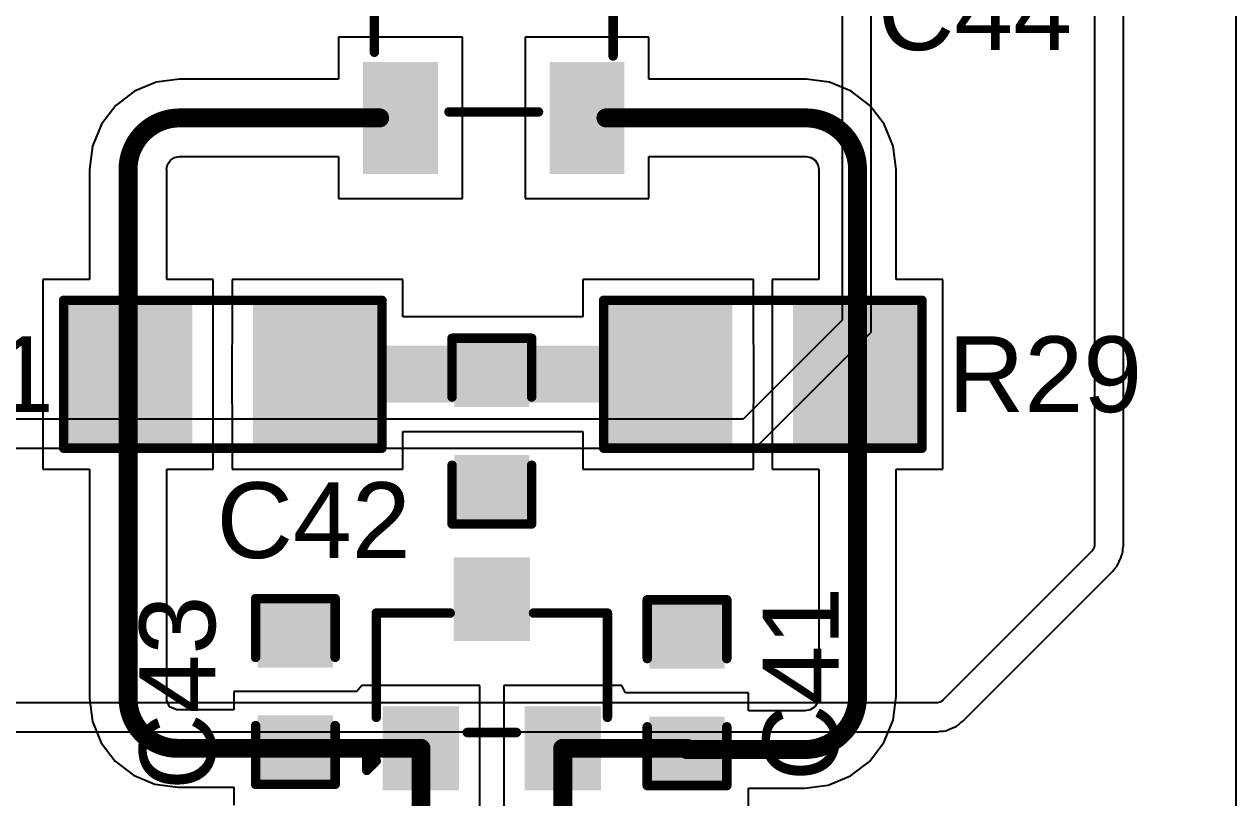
# Model space of a CAD drawing. Header units: millimetres. Extents: x -1.62 to 7.16, y -0.1 to 4.29.
# Drawn here: x -0.223 to 0.417, y 0.61 to 1.018 of the extents above; entities that cross this region are included whole.
import ezdxf

# ---------------------------------------------------------------- set-up
doc = ezdxf.new("R2010")
doc.units = ezdxf.units.MM
doc.header["$MEASUREMENT"] = 0
for name, color, linetype in [('BottomLayer', 5, 'Continuous'), ('TopLayer', 1, 'Continuous'), ('TopOverlay', 2, 'Continuous'), ('TopPaste', 8, 'Continuous'), ('TopSolder', 216, 'Continuous')]:
    doc.layers.add(name, color=color, linetype=linetype)
doc.styles.add('Arial', font='', dxfattribs={"height": 0.2})
doc.styles.get('Arial').set_extended_font_data('Arial')

# ---------------------------------------------------------------- blocks, each defined once
blk = doc.blocks.new('R___1206_103')
at = {"layer": 'TopLayer'}
for points in [[(-0.08, 0.035), (-0.02, 0.035), (-0.02, -0.035), (-0.08, -0.035)], [(0.02, 0.035), (0.08, 0.035), (0.08, -0.035), (0.02, -0.035)]]:
    blk.add_hatch(color=1, dxfattribs=at).paths.add_polyline_path(points)
at = {"layer": 'TopPaste'}
for points in [[(-0.08, 0.035), (-0.02, 0.035), (-0.02, -0.035), (-0.08, -0.035)], [(0.02, 0.035), (0.08, 0.035), (0.08, -0.035), (0.02, -0.035)]]:
    blk.add_hatch(color=8, dxfattribs=at).paths.add_polyline_path(points)
at = {"layer": 'TopSolder'}
for points in [[(-0.084, 0.039), (-0.016, 0.039), (-0.016, -0.039), (-0.084, -0.039)], [(0.016, 0.039), (0.084, 0.039), (0.084, -0.039), (0.016, -0.039)]]:
    blk.add_hatch(color=216, dxfattribs=at).paths.add_polyline_path(points)
at = {"layer": 'TopOverlay', "const_width": 0.005}
for points in [[(-0.084, 0.039), (0.084, 0.039)], [(-0.084, -0.039), (-0.084, 0.039)], [(0.084, -0.039), (0.084, 0.039)], [(-0.084, -0.039), (0.084, -0.039)]]:
    blk.add_lwpolyline(points, dxfattribs=at)
at = {"layer": 'TopOverlay', "const_width": 0.0025}
for points in [[(-0.08525, 0.039, 1), (-0.08275, 0.039, 1)], [(-0.08525, 0.039, 1), (-0.08275, 0.039, 1)], [(0.08275, 0.039, 1), (0.08525, 0.039, 1)], [(0.08275, 0.039, 1), (0.08525, 0.039, 1)], [(-0.08525, -0.039, 1), (-0.08275, -0.039, 1)], [(-0.08525, -0.039, 1), (-0.08275, -0.039, 1)], [(0.08275, -0.039, 1), (0.08525, -0.039, 1)], [(0.08275, -0.039, 1), (0.08525, -0.039, 1)]]:
    blk.add_lwpolyline(points, format="xyb", close=True, dxfattribs=at)
blk = doc.blocks.new('R___1206_104')
at = {"layer": 'TopLayer'}
for points in [[(-0.08, 0.035), (-0.02, 0.035), (-0.02, -0.035), (-0.08, -0.035)], [(0.02, 0.035), (0.08, 0.035), (0.08, -0.035), (0.02, -0.035)]]:
    blk.add_hatch(color=1, dxfattribs=at).paths.add_polyline_path(points)
at = {"layer": 'TopPaste'}
for points in [[(-0.08, 0.035), (-0.02, 0.035), (-0.02, -0.035), (-0.08, -0.035)], [(0.02, 0.035), (0.08, 0.035), (0.08, -0.035), (0.02, -0.035)]]:
    blk.add_hatch(color=8, dxfattribs=at).paths.add_polyline_path(points)
at = {"layer": 'TopSolder'}
for points in [[(-0.084, 0.039), (-0.016, 0.039), (-0.016, -0.039), (-0.084, -0.039)], [(0.016, 0.039), (0.084, 0.039), (0.084, -0.039), (0.016, -0.039)]]:
    blk.add_hatch(color=216, dxfattribs=at).paths.add_polyline_path(points)
at = {"layer": 'TopOverlay', "const_width": 0.005}
for points in [[(-0.084, 0.039), (0.084, 0.039)], [(-0.084, -0.039), (-0.084, 0.039)], [(0.084, -0.039), (0.084, 0.039)], [(-0.084, -0.039), (0.084, -0.039)]]:
    blk.add_lwpolyline(points, dxfattribs=at)
at = {"layer": 'TopOverlay', "const_width": 0.0025}
for points in [[(-0.08525, 0.039, 1), (-0.08275, 0.039, 1)], [(-0.08525, 0.039, 1), (-0.08275, 0.039, 1)], [(0.08275, 0.039, 1), (0.08525, 0.039, 1)], [(0.08275, 0.039, 1), (0.08525, 0.039, 1)], [(-0.08525, -0.039, 1), (-0.08275, -0.039, 1)], [(-0.08525, -0.039, 1), (-0.08275, -0.039, 1)], [(0.08275, -0.039, 1), (0.08525, -0.039, 1)], [(0.08275, -0.039, 1), (0.08525, -0.039, 1)]]:
    blk.add_lwpolyline(points, format="xyb", close=True, dxfattribs=at)
blk = doc.blocks.new('ACT45B_510_2P_TL003_145')
at = {"layer": 'TopLayer'}
for points in [[(-0.11732, 0.0315), (-0.11732, 0.06693), (-0.0622, 0.06693), (-0.0622, 0.0315)], [(0.0622, 0.0315), (0.0622, 0.06693), (0.11732, 0.06693), (0.11732, 0.0315)], [(-0.11732, -0.06693), (-0.11732, -0.0315), (-0.0622, -0.0315), (-0.0622, -0.06693)], [(0.0622, -0.06693), (0.0622, -0.0315), (0.11732, -0.0315), (0.11732, -0.06693)]]:
    blk.add_hatch(color=1, dxfattribs=at).paths.add_polyline_path(points)
at = {"layer": 'TopPaste'}
for points in [[(-0.11732, 0.0315), (-0.11732, 0.06693), (-0.0622, 0.06693), (-0.0622, 0.0315)], [(0.0622, 0.0315), (0.0622, 0.06693), (0.11732, 0.06693), (0.11732, 0.0315)], [(-0.11732, -0.06693), (-0.11732, -0.0315), (-0.0622, -0.0315), (-0.0622, -0.06693)], [(0.0622, -0.06693), (0.0622, -0.0315), (0.11732, -0.0315), (0.11732, -0.06693)]]:
    blk.add_hatch(color=8, dxfattribs=at).paths.add_polyline_path(points)
at = {"layer": 'TopSolder'}
for points in [[(-0.11932, 0.0295), (-0.11932, 0.06893), (-0.0602, 0.06893), (-0.0602, 0.0295)], [(0.0602, 0.0295), (0.0602, 0.06893), (0.11932, 0.06893), (0.11932, 0.0295)], [(-0.11932, -0.06893), (-0.11932, -0.0295), (-0.0602, -0.0295), (-0.0602, -0.06893)], [(0.0602, -0.06893), (0.0602, -0.0295), (0.11932, -0.0295), (0.11932, -0.06893)]]:
    blk.add_hatch(color=216, dxfattribs=at).paths.add_polyline_path(points)
at = {"layer": 'TopOverlay', "const_width": 0.005}
for points in [[(0.05706, 0.06299), (-0.05712, 0.06299)], [(-0.12176, 0.05121), (-0.12676, 0.05621)], [(-0.12676, 0.04621), (-0.12676, 0.05621)], [(-0.12676, 0.04621), (-0.12176, 0.05121)], [(-0.08661, -0.02362), (-0.08661, 0.02362)], [(0.08661, -0.02362), (0.08661, 0.02362)], [(0.05512, -0.06299), (-0.05512, -0.06299)]]:
    blk.add_lwpolyline(points, dxfattribs=at)
at = {"layer": 'TopOverlay', "const_width": 0.0025}
for points in [[(-0.05837, 0.06299, 1), (-0.05587, 0.06299, 1)], [(0.05581, 0.06299, 1), (0.05831, 0.06299, 1)], [(-0.12801, 0.05621, 1), (-0.12551, 0.05621, 1)], [(-0.12801, 0.05621, 1), (-0.12551, 0.05621, 1)], [(-0.12301, 0.05121, 1), (-0.12051, 0.05121, 1)], [(-0.12301, 0.05121, 1), (-0.12051, 0.05121, 1)], [(-0.12801, 0.04621, 1), (-0.12551, 0.04621, 1)], [(-0.12801, 0.04621, 1), (-0.12551, 0.04621, 1)], [(-0.08786, 0.02362, 1), (-0.08536, 0.02362, 1)], [(0.08536, 0.02362, 1), (0.08786, 0.02362, 1)], [(-0.08786, -0.02362, 1), (-0.08536, -0.02362, 1)], [(0.08536, -0.02362, 1), (0.08786, -0.02362, 1)], [(-0.05637, -0.06299, 1), (-0.05387, -0.06299, 1)], [(0.05387, -0.06299, 1), (0.05637, -0.06299, 1)]]:
    blk.add_lwpolyline(points, format="xyb", close=True, dxfattribs=at)
blk = doc.blocks.new('SOT_23_169')
at = {"layer": 'TopLayer'}
for points in [[(-0.01614, 0.05748), (0.01614, 0.05748), (0.01614, 0.02126), (-0.01614, 0.02126)], [(-0.05354, -0.02126), (-0.02126, -0.02126), (-0.02126, -0.05748), (-0.05354, -0.05748)], [(0.02126, -0.02126), (0.05354, -0.02126), (0.05354, -0.05748), (0.02126, -0.05748)]]:
    blk.add_hatch(color=1, dxfattribs=at).paths.add_polyline_path(points)
at = {"layer": 'TopPaste'}
for points in [[(-0.01614, 0.05748), (0.01614, 0.05748), (0.01614, 0.02126), (-0.01614, 0.02126)], [(-0.05354, -0.02126), (-0.02126, -0.02126), (-0.02126, -0.05748), (-0.05354, -0.05748)], [(0.02126, -0.02126), (0.05354, -0.02126), (0.05354, -0.05748), (0.02126, -0.05748)]]:
    blk.add_hatch(color=8, dxfattribs=at).paths.add_polyline_path(points)
at = {"layer": 'TopSolder'}
for points in [[(-0.02014, 0.06148), (0.02014, 0.06148), (0.02014, 0.01726), (-0.02014, 0.01726)], [(-0.05754, -0.01726), (-0.01726, -0.01726), (-0.01726, -0.06148), (-0.05754, -0.06148)], [(0.01726, -0.01726), (0.05754, -0.01726), (0.05754, -0.06148), (0.01726, -0.06148)]]:
    blk.add_hatch(color=216, dxfattribs=at).paths.add_polyline_path(points)
at = {"layer": 'TopOverlay', "const_width": 0.005}
for points in [[(-0.061, -0.023), (-0.061, 0.032)], [(-0.061, 0.032), (-0.022, 0.032)], [(0.022, 0.032), (0.061, 0.032)], [(0.061, -0.023), (0.061, 0.032)], [(-0.013, -0.031), (0.013, -0.031)], [(-0.066, -0.041), (-0.061, -0.046)], [(-0.066, -0.051), (-0.066, -0.041)], [(-0.066, -0.051), (-0.061, -0.046)]]:
    blk.add_lwpolyline(points, dxfattribs=at)
at = {"layer": 'TopOverlay', "const_width": 0.0025}
for points in [[(-0.06225, 0.032, 1), (-0.05975, 0.032, 1)], [(-0.06225, 0.032, 1), (-0.05975, 0.032, 1)], [(-0.02325, 0.032, 1), (-0.02075, 0.032, 1)], [(0.02075, 0.032, 1), (0.02325, 0.032, 1)], [(0.05975, 0.032, 1), (0.06225, 0.032, 1)], [(0.05975, 0.032, 1), (0.06225, 0.032, 1)], [(-0.06225, -0.023, 1), (-0.05975, -0.023, 1)], [(0.05975, -0.023, 1), (0.06225, -0.023, 1)], [(-0.01425, -0.031, 1), (-0.01175, -0.031, 1)], [(0.01175, -0.031, 1), (0.01425, -0.031, 1)], [(-0.06725, -0.041, 1), (-0.06475, -0.041, 1)], [(-0.06725, -0.041, 1), (-0.06475, -0.041, 1)], [(-0.06225, -0.046, 1), (-0.05975, -0.046, 1)], [(-0.06225, -0.046, 1), (-0.05975, -0.046, 1)], [(-0.06725, -0.051, 1), (-0.06475, -0.051, 1)], [(-0.06725, -0.051, 1), (-0.06475, -0.051, 1)]]:
    blk.add_lwpolyline(points, format="xyb", close=True, dxfattribs=at)
blk = doc.blocks.new('C___0603_190')
at = {"layer": 'TopLayer'}
for points in [[(-0.015, 0.0175), (-0.015, -0.0175), (-0.045, -0.0175), (-0.045, 0.0175)], [(0.045, 0.0175), (0.045, -0.0175), (0.015, -0.0175), (0.015, 0.0175)]]:
    blk.add_hatch(color=1, dxfattribs=at).paths.add_polyline_path(points)
at = {"layer": 'TopPaste'}
for points in [[(-0.015, 0.0175), (-0.015, -0.0175), (-0.045, -0.0175), (-0.045, 0.0175)], [(0.045, 0.0175), (0.045, -0.0175), (0.015, -0.0175), (0.015, 0.0175)]]:
    blk.add_hatch(color=8, dxfattribs=at).paths.add_polyline_path(points)
at = {"layer": 'TopSolder'}
for points in [[(-0.01264, 0.01986), (-0.01264, -0.01986), (-0.04736, -0.01986), (-0.04736, 0.01986)], [(0.04736, 0.01986), (0.04736, -0.01986), (0.01264, -0.01986), (0.01264, 0.01986)]]:
    blk.add_hatch(color=216, dxfattribs=at).paths.add_polyline_path(points)
at = {"layer": 'TopOverlay', "const_width": 0.005}
for points in [[(-0.049, 0.021), (-0.018, 0.021)], [(-0.049, 0.021), (-0.049, -0.021)], [(0.018, 0.021), (0.049, 0.021)], [(0.049, 0.021), (0.049, -0.021)], [(-0.049, -0.021), (-0.018, -0.021)], [(0.018, -0.021), (0.049, -0.021)]]:
    blk.add_lwpolyline(points, dxfattribs=at)
at = {"layer": 'TopOverlay', "const_width": 0.0025}
for points in [[(-0.05025, 0.021, 1), (-0.04775, 0.021, 1)], [(-0.05025, 0.021, 1), (-0.04775, 0.021, 1)], [(-0.01925, 0.021, 1), (-0.01675, 0.021, 1)], [(0.01675, 0.021, 1), (0.01925, 0.021, 1)], [(0.04775, 0.021, 1), (0.05025, 0.021, 1)], [(0.04775, 0.021, 1), (0.05025, 0.021, 1)], [(-0.05025, -0.021, 1), (-0.04775, -0.021, 1)], [(-0.05025, -0.021, 1), (-0.04775, -0.021, 1)], [(-0.01925, -0.021, 1), (-0.01675, -0.021, 1)], [(0.01675, -0.021, 1), (0.01925, -0.021, 1)], [(0.04775, -0.021, 1), (0.05025, -0.021, 1)], [(0.04775, -0.021, 1), (0.05025, -0.021, 1)]]:
    blk.add_lwpolyline(points, format="xyb", close=True, dxfattribs=at)
blk = doc.blocks.new('C___0603_191')
at = {"layer": 'TopLayer'}
for points in [[(-0.015, 0.0175), (-0.015, -0.0175), (-0.045, -0.0175), (-0.045, 0.0175)], [(0.045, 0.0175), (0.045, -0.0175), (0.015, -0.0175), (0.015, 0.0175)]]:
    blk.add_hatch(color=1, dxfattribs=at).paths.add_polyline_path(points)
at = {"layer": 'TopPaste'}
for points in [[(-0.015, 0.0175), (-0.015, -0.0175), (-0.045, -0.0175), (-0.045, 0.0175)], [(0.045, 0.0175), (0.045, -0.0175), (0.015, -0.0175), (0.015, 0.0175)]]:
    blk.add_hatch(color=8, dxfattribs=at).paths.add_polyline_path(points)
at = {"layer": 'TopSolder'}
for points in [[(-0.01264, 0.01986), (-0.01264, -0.01986), (-0.04736, -0.01986), (-0.04736, 0.01986)], [(0.04736, 0.01986), (0.04736, -0.01986), (0.01264, -0.01986), (0.01264, 0.01986)]]:
    blk.add_hatch(color=216, dxfattribs=at).paths.add_polyline_path(points)
at = {"layer": 'TopOverlay', "const_width": 0.005}
for points in [[(-0.018, 0.021), (-0.049, 0.021)], [(-0.049, -0.021), (-0.049, 0.021)], [(0.049, 0.021), (0.018, 0.021)], [(0.049, -0.021), (0.049, 0.021)], [(-0.018, -0.021), (-0.049, -0.021)], [(0.049, -0.021), (0.018, -0.021)]]:
    blk.add_lwpolyline(points, dxfattribs=at)
at = {"layer": 'TopOverlay', "const_width": 0.0025}
for points in [[(-0.05025, 0.021, 1), (-0.04775, 0.021, 1)], [(-0.05025, 0.021, 1), (-0.04775, 0.021, 1)], [(-0.01925, 0.021, 1), (-0.01675, 0.021, 1)], [(0.01675, 0.021, 1), (0.01925, 0.021, 1)], [(0.04775, 0.021, 1), (0.05025, 0.021, 1)], [(0.04775, 0.021, 1), (0.05025, 0.021, 1)], [(-0.05025, -0.021, 1), (-0.04775, -0.021, 1)], [(-0.05025, -0.021, 1), (-0.04775, -0.021, 1)], [(-0.01925, -0.021, 1), (-0.01675, -0.021, 1)], [(0.01675, -0.021, 1), (0.01925, -0.021, 1)], [(0.04775, -0.021, 1), (0.05025, -0.021, 1)], [(0.04775, -0.021, 1), (0.05025, -0.021, 1)]]:
    blk.add_lwpolyline(points, format="xyb", close=True, dxfattribs=at)
blk = doc.blocks.new('C___0603_192')
at = {"layer": 'TopLayer'}
for points in [[(-0.015, 0.0175), (-0.015, -0.0175), (-0.045, -0.0175), (-0.045, 0.0175)], [(0.045, 0.0175), (0.045, -0.0175), (0.015, -0.0175), (0.015, 0.0175)]]:
    blk.add_hatch(color=1, dxfattribs=at).paths.add_polyline_path(points)
at = {"layer": 'TopPaste'}
for points in [[(-0.015, 0.0175), (-0.015, -0.0175), (-0.045, -0.0175), (-0.045, 0.0175)], [(0.045, 0.0175), (0.045, -0.0175), (0.015, -0.0175), (0.015, 0.0175)]]:
    blk.add_hatch(color=8, dxfattribs=at).paths.add_polyline_path(points)
at = {"layer": 'TopSolder'}
for points in [[(-0.01264, 0.01986), (-0.01264, -0.01986), (-0.04736, -0.01986), (-0.04736, 0.01986)], [(0.04736, 0.01986), (0.04736, -0.01986), (0.01264, -0.01986), (0.01264, 0.01986)]]:
    blk.add_hatch(color=216, dxfattribs=at).paths.add_polyline_path(points)
at = {"layer": 'TopOverlay', "const_width": 0.005}
for points in [[(-0.018, 0.021), (-0.049, 0.021)], [(-0.049, -0.021), (-0.049, 0.021)], [(0.049, 0.021), (0.018, 0.021)], [(0.049, -0.021), (0.049, 0.021)], [(-0.018, -0.021), (-0.049, -0.021)], [(0.049, -0.021), (0.018, -0.021)]]:
    blk.add_lwpolyline(points, dxfattribs=at)
at = {"layer": 'TopOverlay', "const_width": 0.0025}
for points in [[(-0.05025, 0.021, 1), (-0.04775, 0.021, 1)], [(-0.05025, 0.021, 1), (-0.04775, 0.021, 1)], [(-0.01925, 0.021, 1), (-0.01675, 0.021, 1)], [(0.01675, 0.021, 1), (0.01925, 0.021, 1)], [(0.04775, 0.021, 1), (0.05025, 0.021, 1)], [(0.04775, 0.021, 1), (0.05025, 0.021, 1)], [(-0.05025, -0.021, 1), (-0.04775, -0.021, 1)], [(-0.05025, -0.021, 1), (-0.04775, -0.021, 1)], [(-0.01925, -0.021, 1), (-0.01675, -0.021, 1)], [(0.01675, -0.021, 1), (0.01925, -0.021, 1)], [(0.04775, -0.021, 1), (0.05025, -0.021, 1)], [(0.04775, -0.021, 1), (0.05025, -0.021, 1)]]:
    blk.add_lwpolyline(points, format="xyb", close=True, dxfattribs=at)

msp = doc.modelspace()

# ---------------------------------------------------------------- hatches: boundary and pattern name
at = {"layer": 'TopLayer'}
msp.add_hatch(color=1, dxfattribs=at).paths.add_polyline_path([(-0.098, 0.818), (0.147, 0.818), (0.147, 0.848), (-0.098, 0.848)])

# ---------------------------------------------------------------- linework, layer by layer
at = {"layer": 'BottomLayer'}
for p, q in [((0.41661, 1.50416), (0.41661, -0.035)), ((0.20891, 1.27249), (0.20891, 0.86154)), ((0.2242, 0.8552), (0.2242, 1.27249)), ((0.342, 1.27249), (0.342, 0.74251)), ((0.35729, 0.74251), (0.35729, 1.27249)), ((0.20891, 0.86154), (0.15666, 0.80929)), ((0.163, 0.794), (0.2242, 0.8552)), ((0.15666, 0.80929), (-0.3963, 0.80929)), ((-0.3963, 0.794), (0.163, 0.794)), ((0.342, 0.74251), (0.34172, 0.74111)), ((0.357, 0.74103), (0.35729, 0.74251)), ((0.34093, 0.73993), (0.26219, 0.66119)), ((0.34172, 0.74111), (0.34093, 0.73993)), ((0.35508, 0.73417), (0.35608, 0.73658)), ((0.35608, 0.73658), (0.35613, 0.73665)), ((0.35613, 0.73665), (0.35615, 0.73674)), ((0.35615, 0.73674), (0.35672, 0.73813)), ((0.35672, 0.73813), (0.357, 0.73952)), ((0.357, 0.73952), (0.357, 0.74103)), ((0.273, 0.65038), (0.35175, 0.72912)), ((0.35175, 0.72912), (0.35259, 0.73037)), ((0.35259, 0.73037), (0.35365, 0.73144)), ((0.35365, 0.73144), (0.35444, 0.73262)), ((0.35444, 0.73262), (0.35502, 0.73401)), ((0.35502, 0.73401), (0.35506, 0.73408)), ((0.35506, 0.73408), (0.35508, 0.73417)), ((0.25918, 0.65968), (-0.39649, 0.65968)), ((0.26057, 0.65996), (0.25918, 0.65968)), ((0.26175, 0.66075), (0.26057, 0.65996)), ((0.26219, 0.66119), (0.26175, 0.66075)), ((0.2651, 0.6456), (0.26752, 0.6466)), ((0.26752, 0.6466), (0.2676, 0.64662)), ((0.2676, 0.64662), (0.26767, 0.64667)), ((0.26767, 0.64667), (0.26907, 0.64724)), ((0.26907, 0.64724), (0.27025, 0.64803)), ((0.27025, 0.64803), (0.27131, 0.6491)), ((0.27131, 0.6491), (0.27256, 0.64993)), ((0.27256, 0.64993), (0.273, 0.65038)), ((-0.39649, 0.64439), (0.25918, 0.64439)), ((0.25918, 0.64439), (0.26065, 0.64468)), ((0.26065, 0.64468), (0.26216, 0.64468)), ((0.26216, 0.64468), (0.26355, 0.64496)), ((0.26355, 0.64496), (0.26494, 0.64554)), ((0.26494, 0.64554), (0.26503, 0.64555)), ((0.26503, 0.64555), (0.2651, 0.6456))]:
    msp.add_line(p, q, dxfattribs=at)
at = {"layer": 'TopLayer'}
for p, q in [((0.41661, 1.50416), (0.41661, -0.03463)), ((0.0085, 1.0108), (-0.05693, 1.0108)), ((-0.05693, 1.0108), (-0.05693, 0.98863)), ((0.0085, 0.92568), (0.0085, 1.0108)), ((0.10693, 1.0108), (0.0415, 1.0108)), ((0.0415, 1.0108), (0.0415, 0.92568)), ((0.10693, 0.98863), (0.10693, 1.0108)), ((-0.15314, 0.98702), (-0.16462, 0.98227)), ((-0.14083, 0.98864), (-0.15314, 0.98702)), ((-0.14083, 0.98863), (-0.14083, 0.98864)), ((-0.05693, 0.98863), (-0.14083, 0.98863)), ((0.18983, 0.98863), (0.10693, 0.98863)), ((0.20214, 0.98702), (0.18983, 0.98864)), ((0.18983, 0.98864), (0.18983, 0.98863)), ((0.21362, 0.98227), (0.20214, 0.98702)), ((-0.16462, 0.98227), (-0.17447, 0.97471)), ((0.22347, 0.97471), (0.21362, 0.98227)), ((-0.17447, 0.97471), (-0.18203, 0.96485)), ((0.23103, 0.96485), (0.22347, 0.97471)), ((-0.18203, 0.96485), (-0.18679, 0.95338)), ((0.23579, 0.95338), (0.23103, 0.96485)), ((-0.18679, 0.95338), (-0.18841, 0.94107)), ((0.23741, 0.94107), (0.23579, 0.95338)), ((-0.14564, 0.94587), (-0.14343, 0.94735)), ((-0.14343, 0.94735), (-0.14089, 0.94786)), ((-0.14089, 0.94786), (-0.14083, 0.94784)), ((-0.14083, 0.94784), (-0.05693, 0.94784)), ((-0.05693, 0.94784), (-0.05693, 0.92568)), ((0.10693, 0.92568), (0.10693, 0.94784)), ((0.10693, 0.94784), (0.18983, 0.94784)), ((0.18983, 0.94784), (0.18989, 0.94786)), ((0.18989, 0.94786), (0.19243, 0.94735)), ((0.19243, 0.94735), (0.19464, 0.94587)), ((-0.18841, 0.94107), (-0.18839, 0.94107)), ((-0.18839, 0.94107), (-0.18839, 0.883)), ((-0.14762, 0.94112), (-0.14711, 0.94367)), ((-0.14761, 0.94107), (-0.14762, 0.94112)), ((-0.14761, 0.883), (-0.14761, 0.94107)), ((-0.14711, 0.94367), (-0.14564, 0.94587)), ((0.19464, 0.94587), (0.19611, 0.94367)), ((0.19611, 0.94367), (0.19662, 0.94112)), ((0.19662, 0.94112), (0.19661, 0.94107)), ((0.19661, 0.94107), (0.19661, 0.883)), ((0.23739, 0.883), (0.23739, 0.94107)), ((0.23739, 0.94107), (0.23741, 0.94107)), ((-0.05693, 0.92568), (0.0085, 0.92568)), ((0.0415, 0.92568), (0.10693, 0.92568)), ((-0.18839, 0.883), (-0.213, 0.883)), ((-0.213, 0.883), (-0.213, 0.783)), ((-0.123, 0.883), (-0.14761, 0.883)), ((-0.123, 0.783), (-0.123, 0.883)), ((-0.023, 0.883), (-0.113, 0.883)), ((-0.113, 0.883), (-0.113, 0.84948)), ((-0.023, 0.86329), (-0.023, 0.883)), ((0.162, 0.883), (0.072, 0.883)), ((0.072, 0.883), (0.072, 0.86329)), ((0.162, 0.84948), (0.162, 0.883)), ((0.19661, 0.883), (0.172, 0.883)), ((0.172, 0.883), (0.172, 0.783)), ((0.262, 0.883), (0.23739, 0.883)), ((0.262, 0.783), (0.262, 0.883)), ((0.072, 0.86329), (-0.023, 0.86329)), ((-0.113, 0.84948), (-0.11329, 0.848)), ((-0.11329, 0.848), (-0.11329, 0.818)), ((0.16229, 0.848), (0.162, 0.84948)), ((0.16229, 0.818), (0.16229, 0.848)), ((-0.11329, 0.818), (-0.113, 0.81652)), ((-0.113, 0.81652), (-0.113, 0.783)), ((0.162, 0.81652), (0.16229, 0.818)), ((0.162, 0.783), (0.162, 0.81652)), ((-0.023, 0.783), (-0.023, 0.80271)), ((-0.023, 0.80271), (0.072, 0.80271)), ((0.072, 0.80271), (0.072, 0.783)), ((-0.213, 0.783), (-0.18839, 0.783)), ((-0.18839, 0.783), (-0.18839, 0.66193)), ((-0.14761, 0.66193), (-0.14761, 0.783)), ((-0.14761, 0.783), (-0.123, 0.783)), ((-0.113, 0.783), (-0.023, 0.783)), ((0.072, 0.783), (0.162, 0.783)), ((0.172, 0.783), (0.19661, 0.783)), ((0.19661, 0.783), (0.19661, 0.663)), ((0.23739, 0.663), (0.23739, 0.783)), ((0.23739, 0.783), (0.262, 0.783)), ((-0.04719, 0.66563), (-0.11219, 0.66563)), ((-0.11219, 0.66563), (-0.11219, 0.65602)), ((-0.04454, 0.66874), (-0.04719, 0.66563)), ((0.01774, 0.66874), (-0.04454, 0.66874)), ((-0.04454, 0.66874), (-0.04454, 0.66874)), ((0.01774, 0.60252), (0.01774, 0.66874)), ((0.09254, 0.66874), (0.03026, 0.66874)), ((0.03026, 0.66874), (0.03026, 0.60252)), ((0.0945, 0.665), (0.09254, 0.66874)), ((0.1595, 0.665), (0.0945, 0.665)), ((0.1595, 0.65539), (0.1595, 0.665)), ((-0.18839, 0.66193), (-0.1884, 0.66193)), ((-0.1884, 0.66193), (-0.18681, 0.64985)), ((-0.14773, 0.66133), (-0.14761, 0.66193)), ((-0.14614, 0.65749), (-0.14773, 0.66133)), ((0.19607, 0.66007), (0.19441, 0.65759)), ((0.19663, 0.6629), (0.19607, 0.66007)), ((0.19661, 0.663), (0.19663, 0.6629)), ((0.23576, 0.65047), (0.23741, 0.663)), ((0.23741, 0.663), (0.23739, 0.663)), ((-0.1423, 0.6559), (-0.14614, 0.65749)), ((-0.1417, 0.65602), (-0.1423, 0.6559)), ((-0.11219, 0.65602), (-0.1417, 0.65602)), ((0.189, 0.65539), (0.1595, 0.65539)), ((0.1891, 0.65537), (0.189, 0.65539)), ((0.19193, 0.65593), (0.1891, 0.65537)), ((0.19441, 0.65759), (0.19193, 0.65593)), ((-0.18681, 0.64985), (-0.18214, 0.63858)), ((0.23093, 0.63879), (0.23576, 0.65047)), ((-0.18214, 0.63858), (-0.17472, 0.62891)), ((0.22323, 0.62877), (0.23093, 0.63879)), ((-0.17472, 0.62891), (-0.16505, 0.62149)), ((0.21321, 0.62107), (0.22323, 0.62877)), ((-0.16505, 0.62149), (-0.15378, 0.61682)), ((0.20153, 0.61624), (0.21321, 0.62107)), ((-0.15378, 0.61682), (-0.1417, 0.61523)), ((-0.1417, 0.61523), (-0.1417, 0.61524)), ((-0.1417, 0.61524), (-0.11219, 0.61524)), ((-0.11219, 0.61524), (-0.11219, 0.60563)), ((0.1595, 0.605), (0.1595, 0.61461)), ((0.1595, 0.61461), (0.189, 0.61461)), ((0.189, 0.61459), (0.20153, 0.61624)), ((0.189, 0.61461), (0.189, 0.61459))]:
    msp.add_line(p, q, dxfattribs=at)
at = {"layer": 'TopLayer', "const_width": 0.01}
for points in [[(-0.168, 0.94107, -0.414214), (-0.14083, 0.96824)], [(0.18983, 0.96824, -0.414214), (0.217, 0.94107)], [(-0.1417, 0.63563, -0.414214), (-0.168, 0.66193)], [(0.217, 0.663, -0.414214), (0.189, 0.635)]]:
    msp.add_lwpolyline(points, format="xyb", dxfattribs=at)
for points in [[(-0.14083, 0.96824), (-0.03521, 0.96824)], [(0.08421, 0.96824), (0.18983, 0.96824)], [(-0.168, 0.838), (-0.168, 0.94107)], [(0.217, 0.833), (0.217, 0.94107)], [(-0.168, 0.833), (-0.168, 0.838)], [(-0.168, 0.66193), (-0.168, 0.833)], [(0.217, 0.663), (0.217, 0.833)], [(-0.1417, 0.63563), (-0.07969, 0.63563)], [(-0.07969, 0.63563), (-0.0134, 0.63563)], [(-0.0134, 0.52429), (-0.0134, 0.63563)], [(0.0614, 0.3344), (0.0614, 0.63563)], [(0.0614, 0.63563), (0.127, 0.63563)], [(0.127, 0.635), (0.127, 0.63563)], [(0.127, 0.635), (0.189, 0.635)]]:
    msp.add_lwpolyline(points, dxfattribs=at)
at = {"layer": 'TopLayer', "const_width": 0.005}
for points in [[(-0.14333, 0.96824, 1), (-0.13833, 0.96824, 1)], [(-0.14333, 0.96824, 1), (-0.13833, 0.96824, 1)], [(-0.03771, 0.96824, 1), (-0.03271, 0.96824, 1)], [(0.08171, 0.96824, 1), (0.08671, 0.96824, 1)], [(0.18733, 0.96824, 1), (0.19233, 0.96824, 1)], [(0.18733, 0.96824, 1), (0.19233, 0.96824, 1)], [(-0.1705, 0.94107, 1), (-0.1655, 0.94107, 1)], [(-0.1705, 0.94107, 1), (-0.1655, 0.94107, 1)], [(0.2145, 0.94107, 1), (0.2195, 0.94107, 1)], [(0.2145, 0.94107, 1), (0.2195, 0.94107, 1)], [(-0.1705, 0.838, 1), (-0.1655, 0.838, 1)], [(-0.1705, 0.838, 1), (-0.1655, 0.838, 1)], [(-0.1705, 0.833, 1), (-0.1655, 0.833, 1)], [(-0.1705, 0.833, 1), (-0.1655, 0.833, 1)], [(0.2145, 0.833, 1), (0.2195, 0.833, 1)], [(0.2145, 0.833, 1), (0.2195, 0.833, 1)], [(-0.1705, 0.66193, 1), (-0.1655, 0.66193, 1)], [(-0.1705, 0.66193, 1), (-0.1655, 0.66193, 1)], [(0.2145, 0.663, 1), (0.2195, 0.663, 1)], [(0.2145, 0.663, 1), (0.2195, 0.663, 1)], [(-0.1442, 0.63563, 1), (-0.1392, 0.63563, 1)], [(-0.1442, 0.63563, 1), (-0.1392, 0.63563, 1)], [(-0.08219, 0.63563, 1), (-0.07719, 0.63563, 1)], [(-0.08219, 0.63563, 1), (-0.07719, 0.63563, 1)], [(-0.0159, 0.63563, 1), (-0.0109, 0.63563, 1)], [(-0.0159, 0.63563, 1), (-0.0109, 0.63563, 1)], [(0.0589, 0.63563, 1), (0.0639, 0.63563, 1)], [(0.0589, 0.63563, 1), (0.0639, 0.63563, 1)], [(0.1245, 0.63563, 1), (0.1295, 0.63563, 1)], [(0.1245, 0.63563, 1), (0.1295, 0.63563, 1)], [(0.1245, 0.635, 1), (0.1295, 0.635, 1)], [(0.1245, 0.635, 1), (0.1295, 0.635, 1)], [(0.1865, 0.635, 1), (0.1915, 0.635, 1)], [(0.1865, 0.635, 1), (0.1915, 0.635, 1)]]:
    msp.add_lwpolyline(points, format="xyb", close=True, dxfattribs=at)

# ---------------------------------------------------------------- block references
for name, p, rotation in [('ACT45B_510_2P_TL003_145', (0.025, 1.058), 270), ('C___0603_191', (0.024, 0.803), 270), ('C___0603_190', (-0.07969, 0.66563), 90), ('C___0603_192', (0.127, 0.665), 270)]:
    msp.add_blockref(name, p, dxfattribs=dict(rotation=rotation))
for name, p in [('R___1206_103', (-0.118, 0.833)), ('R___1206_104', (0.167, 0.833)), ('SOT_23_169', (0.024, 0.675))]:
    msp.add_blockref(name, p)

# ---------------------------------------------------------------- texts
at = {"layer": 'TopOverlay', "style": 'Arial'}
for s, p in [('C44', (0.22768, 1.00401)), ('R31', (-0.30965, 0.81301)), ('R29', (0.26468, 0.81301)), ('C42', (-0.12132, 0.73601))]:
    msp.add_text(s, height=0.04, dxfattribs=at).set_placement(p)
for s, p in [('C41', (0.20699, 0.61836)), ('C43', (-0.12201, 0.61368))]:
    msp.add_text(s, height=0.04, rotation=90, dxfattribs=at).set_placement(p)

doc.saveas('drawing.dxf')
